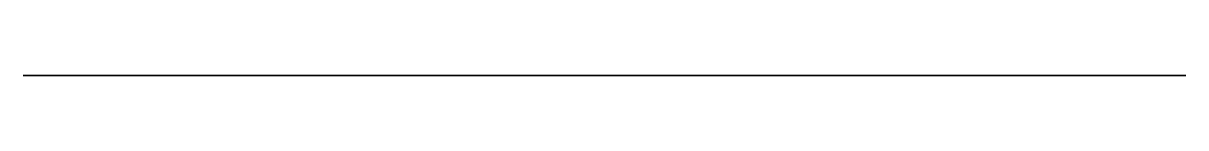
# Model space of a CAD drawing. Header units: millimetres. Extents: x 49.6 to 70.3, y 0 to 0.
import ezdxf

# ---------------------------------------------------------------- set-up
doc = ezdxf.new("R2010")
doc.units = ezdxf.units.MM
doc.layers.get('0').update_dxf_attribs({"color": 194, "true_color": 0x551cb1})

msp = doc.modelspace()

# ---------------------------------------------------------------- linework, layer by layer
at = {"color": 251, "true_color": 0x565656}
msp.add_polyline3d([(62.13, 0, 107.458), (62.295, 0, 107.195), (62.47, 0, 106.938), (62.657, 0, 106.69), (62.855, 0, 106.454), (63.066, 0, 106.234), (63.177, 0, 106.13), (63.291, 0, 106.031), (63.409, 0, 105.937), (63.531, 0, 105.849), (63.657, 0, 105.767), (63.787, 0, 105.692), (63.874, 0, 105.646), (63.963, 0, 105.603), (64.053, 0, 105.564), (64.145, 0, 105.527), (64.334, 0, 105.464), (64.527, 0, 105.412), (64.724, 0, 105.373), (64.924, 0, 105.344), (65.126, 0, 105.328), (65.329, 0, 105.322), (65.329, 0, 96.516), (70.282, 0, 96.516), (70.282, 0, -53.324), (49.613, 0, -53.324), (49.635, 0, -35.599), (49.713, 0, -35.597), (49.79, 0, -35.591), (49.867, 0, -35.582), (49.942, 0, -35.568), (50.016, 0, -35.551), (50.089, 0, -35.531), (50.16, 0, -35.507), (50.23, 0, -35.48), (50.298, 0, -35.449), (50.364, 0, -35.415), (50.429, 0, -35.379), (50.492, 0, -35.339), (50.552, 0, -35.297), (50.611, 0, -35.252), (50.667, 0, -35.204), (50.721, 0, -35.153), (50.772, 0, -35.101), (50.821, 0, -35.045), (50.867, 0, -34.988), (50.91, 0, -34.928), (50.951, 0, -34.867), (50.988, 0, -34.803), (51.023, 0, -34.737), (51.054, 0, -34.67), (51.082, 0, -34.601), (51.107, 0, -34.53), (51.128, 0, -34.458), (51.145, 0, -34.384), (51.159, 0, -34.31), (51.169, 0, -34.234), (51.175, 0, -34.156), (51.177, 0, -34.078), (51.177, 0, 109.316), (51.175, 0, 109.395), (51.169, 0, 109.472), (51.159, 0, 109.548), (51.146, 0, 109.623), (51.129, 0, 109.696), (51.108, 0, 109.768), (51.084, 0, 109.839), (51.056, 0, 109.908), (51.026, 0, 109.976), (50.992, 0, 110.041), (50.955, 0, 110.105), (50.915, 0, 110.167), (50.872, 0, 110.226), (50.826, 0, 110.284), (50.778, 0, 110.339), (50.727, 0, 110.392), (50.674, 0, 110.442), (50.619, 0, 110.49), (50.561, 0, 110.535), (50.501, 0, 110.578), (50.439, 0, 110.617), (50.375, 0, 110.654), (50.309, 0, 110.687), (50.241, 0, 110.718), (50.172, 0, 110.745), (50.101, 0, 110.769), (50.029, 0, 110.79), (49.955, 0, 110.807), (49.88, 0, 110.82), (49.804, 0, 110.83), (49.727, 0, 110.836), (49.648, 0, 110.837), (49.641, 0, 128.541), (50.189, 0, 128.385), (50.73, 0, 128.207), (51.263, 0, 128.006), (51.786, 0, 127.783), (52.299, 0, 127.537), (52.802, 0, 127.27), (53.293, 0, 126.982), (53.773, 0, 126.673), (54.239, 0, 126.342), (54.691, 0, 125.992), (55.128, 0, 125.622), (55.549, 0, 125.233), (55.954, 0, 124.828), (56.341, 0, 124.406), (56.71, 0, 123.968), (57.059, 0, 123.516), (57.416, 0, 122.999), (57.739, 0, 122.461), (58.032, 0, 121.906), (58.298, 0, 121.333), (58.539, 0, 120.746), (58.758, 0, 120.146), (59.141, 0, 118.916), (59.74, 0, 116.558), (60.259, 0, 114.175), (60.754, 0, 111.768), (60.989, 0, 110.643), (61.267, 0, 109.531), (61.436, 0, 108.989), (61.632, 0, 108.46), (61.742, 0, 108.202), (61.862, 0, 107.949), (61.991, 0, 107.701)], close=True, dxfattribs=at)

doc.saveas('drawing.dxf')
